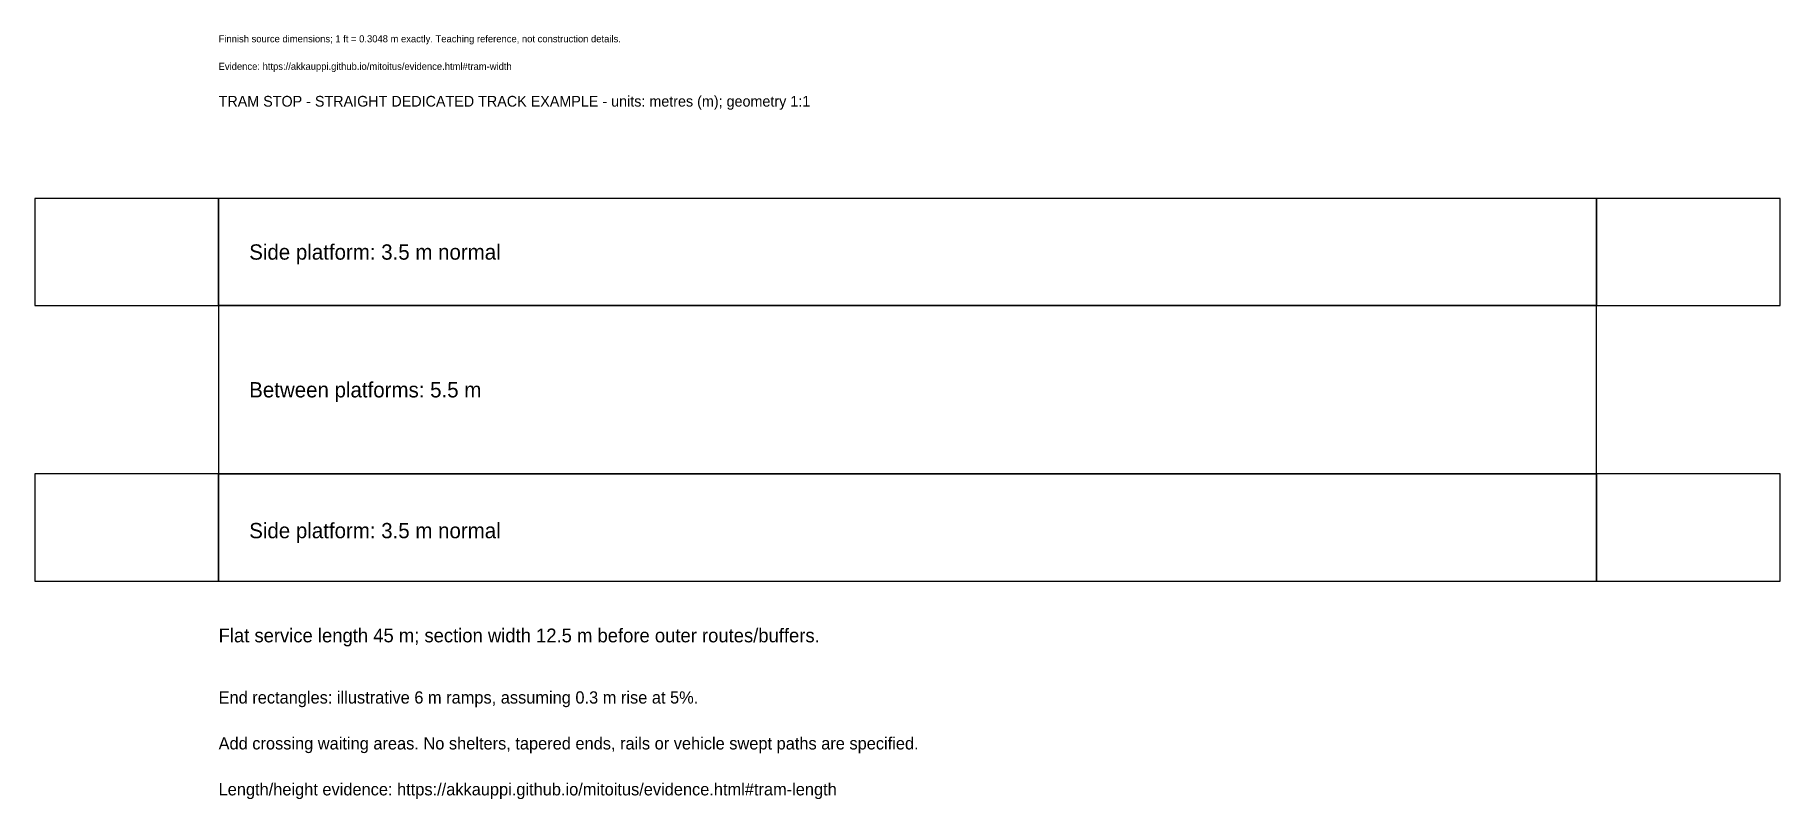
# Model space of a CAD drawing. Header units: metres. Extents: x -6 to 51, y -7.1 to 17.8.
import ezdxf

# ---------------------------------------------------------------- set-up
doc = ezdxf.new("R2010")
doc.units = ezdxf.units.M
for name, color, linetype in [('ANNOTATION', 7, 'Continuous'), ('OTHER', 8, 'Continuous'), ('TRAM', 6, 'Continuous'), ('WALK', 2, 'Continuous')]:
    doc.layers.add(name, color=color, linetype=linetype)

msp = doc.modelspace()

# ---------------------------------------------------------------- linework, layer by layer
at = {"layer": 'OTHER'}
for p, q in [((0, 12.5), (-6, 12.5)), ((-6, 12.5), (-6, 9)), ((0, 9), (0, 12.5)), ((51, 12.5), (45, 12.5)), ((45, 12.5), (45, 9)), ((51, 9), (51, 12.5)), ((-6, 9), (0, 9)), ((45, 9), (51, 9)), ((0, 3.5), (-6, 3.5)), ((-6, 3.5), (-6, 0)), ((0, 0), (0, 3.5)), ((51, 3.5), (45, 3.5)), ((45, 3.5), (45, 0)), ((51, 0), (51, 3.5)), ((-6, 0), (0, 0)), ((45, 0), (51, 0))]:
    msp.add_line(p, q, dxfattribs=at)
at = {"layer": 'TRAM'}
for p, q in [((45, 9), (0, 9)), ((0, 9), (0, 3.5)), ((45, 3.5), (45, 9)), ((0, 3.5), (45, 3.5))]:
    msp.add_line(p, q, dxfattribs=at)
at = {"layer": 'WALK'}
for p, q in [((45, 12.5), (0, 12.5)), ((0, 12.5), (0, 9)), ((45, 9), (45, 12.5)), ((0, 9), (45, 9)), ((45, 3.5), (0, 3.5)), ((0, 3.5), (0, 0)), ((45, 0), (45, 3.5)), ((0, 0), (45, 0))]:
    msp.add_line(p, q, dxfattribs=at)

# ---------------------------------------------------------------- texts
at = {"layer": 'ANNOTATION'}
for s, height, p in [('Finnish source dimensions; 1 ft = 0.3048 m exactly. Teaching reference, not construction details.', 0.23, (0, 17.6)), ('Evidence: https://akkauppi.github.io/mitoitus/evidence.html#tram-width', 0.23, (0, 16.7)), ('TRAM STOP - STRAIGHT DEDICATED TRACK EXAMPLE - units: metres (m); geometry 1:1', 0.35, (0, 15.5)), ('Side platform: 3.5 m normal', 0.5, (1, 10.5)), ('Between platforms: 5.5 m', 0.5, (1, 6)), ('Side platform: 3.5 m normal', 0.5, (1, 1.4)), ('Flat service length 45 m; section width 12.5 m before outer routes/buffers.', 0.45, (0, -2)), ('End rectangles: illustrative 6 m ramps, assuming 0.3 m rise at 5%.', 0.4, (0, -4)), ('Add crossing waiting areas. No shelters, tapered ends, rails or vehicle swept paths are specified.', 0.4, (0, -5.5)), ('Length/height evidence: https://akkauppi.github.io/mitoitus/evidence.html#tram-length', 0.4, (0, -7))]:
    msp.add_text(s, height=height, dxfattribs=at).set_placement(p)

doc.saveas('drawing.dxf')
